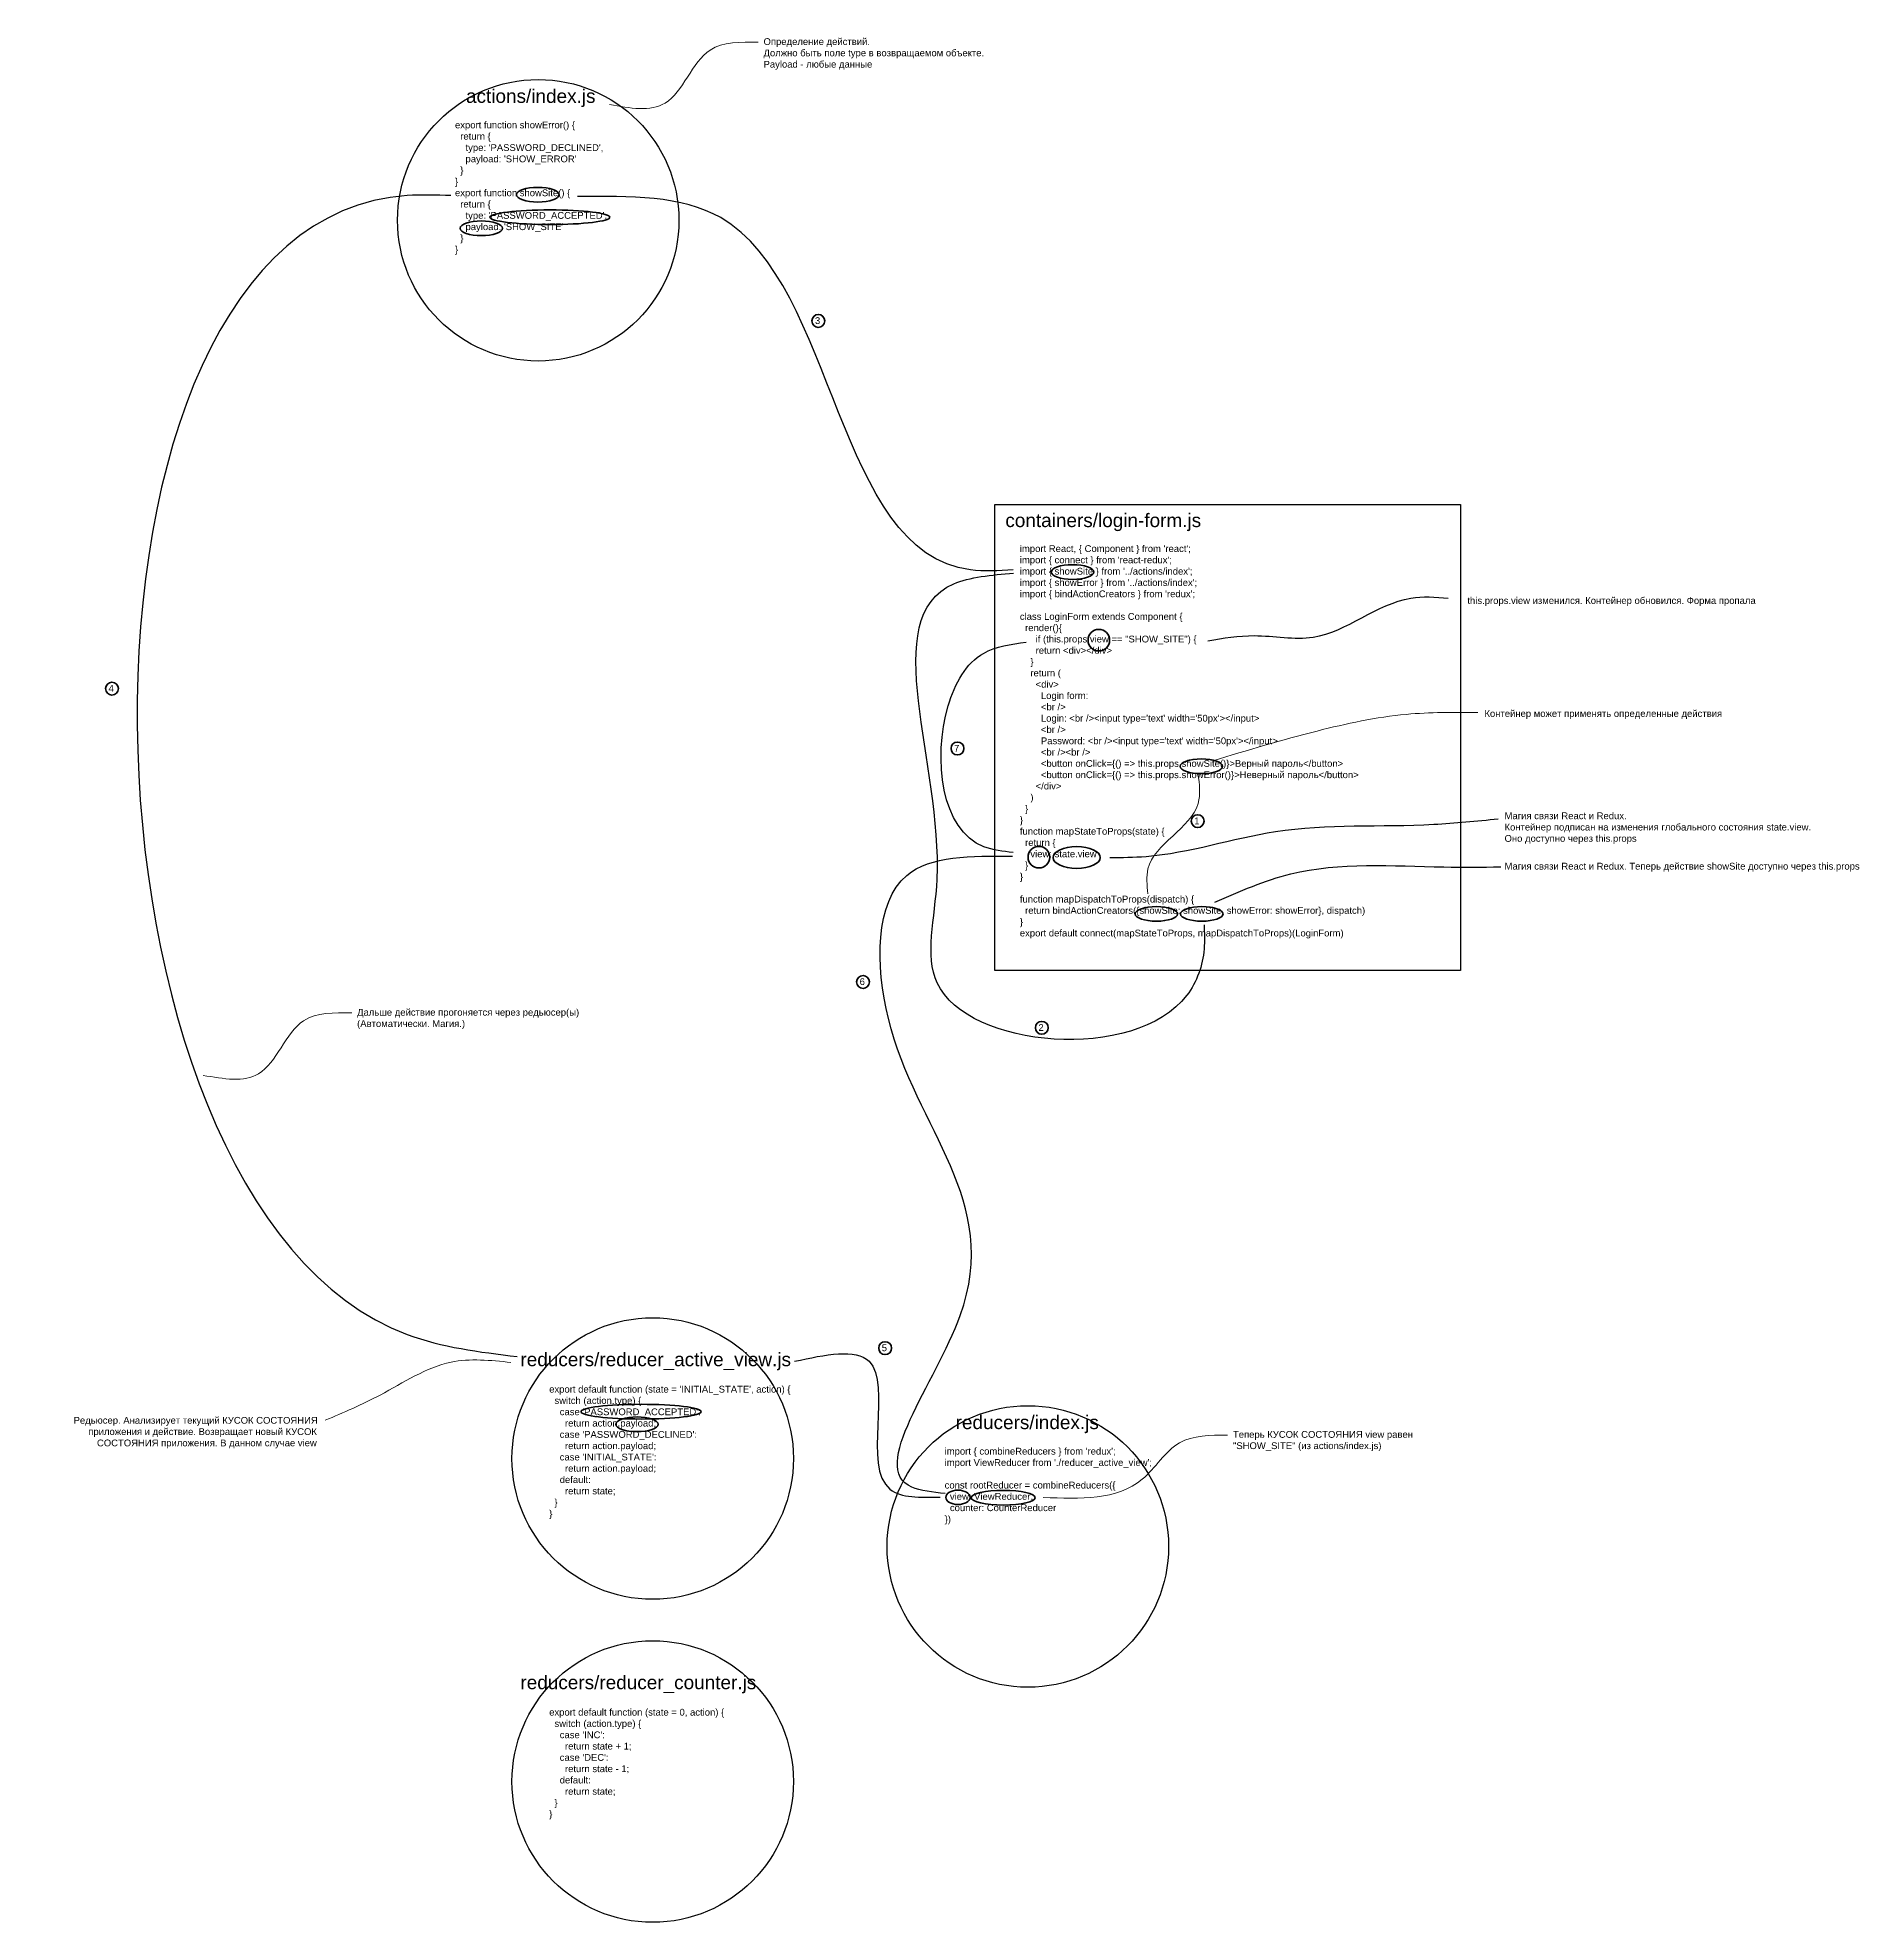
# Model space of a CAD drawing. Header units: millimetres. Extents: x -25715 to -25044, y 61689 to 62383.
import ezdxf

# ---------------------------------------------------------------- set-up
doc = ezdxf.new("R2010")
doc.units = ezdxf.units.MM
doc.styles.get("Standard").update_dxf_attribs({"font": 'arial.ttf'})

msp = doc.modelspace()

# ---------------------------------------------------------------- linework, layer by layer
msp.add_lwpolyline([(-25362.61, 62211.23), (-25190.83, 62211.23), (-25190.83, 62039.5), (-25362.61, 62039.5)], close=True)
for centre in [(-25530.93, 62316.03), (-25488.72, 61859.63), (-25350.4, 61827.23), (-25488.72, 61740.59)]:
    msp.add_circle(centre, 51.88)
at = {"color": 1, "lineweight": 35}
for centre in [(-25427.65, 62278.93), (-25688.07, 62143.41), (-25376.35, 62121.34), (-25287.79, 62094.57), (-25411.18, 62035.28), (-25345.26, 62018.4), (-25403.02, 61900.33)]:
    msp.add_circle(centre, 2.37, dxfattribs=at)
at = {"color": 6, "lineweight": 35}
for centre in [(-25324.24, 62161.25), (-25346.33, 62081.27)]:
    msp.add_circle(centre, 3.98, dxfattribs=at)
at = {"color": 4, "lineweight": 35}
for centre in [(-25531.08, 62325.45), (-25333.93, 62186.37), (-25286.27, 62060.38)]:
    msp.add_ellipse(centre, major_axis=(7.83, 0), ratio=0.346232, dxfattribs=at)
at = {"color": 30, "lineweight": 35}
for centre, major_axis, ratio in [((-25551.91, 62313.06), (7.83, 0), 0.346232), ((-25494.5, 61872.25), (7.83, 0), 0.346232), ((-25359.48, 61845.18), (11.8, 0), 0.229711)]:
    msp.add_ellipse(centre, major_axis=major_axis, ratio=ratio, dxfattribs=at)
at = {"color": 2, "lineweight": 35}
for centre in [(-25526.62, 62317.15), (-25493, 61876.91)]:
    msp.add_ellipse(centre, major_axis=(22.15, 0), ratio=0.122425, dxfattribs=at)
at = {"color": 3, "lineweight": 35}
for centre in [(-25286.41, 62114.79), (-25303.01, 62060.38)]:
    msp.add_ellipse(centre, major_axis=(7.83, 0), ratio=0.346232, dxfattribs=at)
at = {"color": 5, "lineweight": 35}
for centre, major_axis, ratio in [((-25332.41, 62081.14), (8.68, 0), 0.463207), ((-25376.18, 61845.33), (4.45, 0), 0.595687)]:
    msp.add_ellipse(centre, major_axis=major_axis, ratio=ratio, dxfattribs=at)
at = {"color": 30, "lineweight": 13}
for points in [[(-25449.84, 62381.61), (-25467.55, 62378.76), (-25484.16, 62359.18), (-25504.63, 62358.64)], [(-25184.53, 62134.65), (-25210.87, 62133.91), (-25243.79, 62127.77), (-25282.19, 62116.83)], [(-25599.7, 62023.85), (-25617.41, 62021), (-25634.02, 62001.42), (-25654.48, 62000.87)], [(-25541.01, 61895.06), (-25563.07, 61895.16), (-25589.22, 61883.02), (-25609.5, 61873.72)], [(-25276.77, 61868.28), (-25294.47, 61865.42), (-25308.22, 61852.03), (-25344.74, 61845.3)]]:
    msp.add_spline(points, degree=3, dxfattribs=at)
at = {"lineweight": -3}
for points in [[(-25563.1, 62325.13), (-25579.2, 62325.13), (-25579.2, 61905.34), (-25538.68, 61897.22)], [(-25355.76, 62187.16), (-25371.53, 62187.16), (-25463.65, 62316.99), (-25516.44, 62324.75)], [(-25285.43, 62056.31), (-25285.43, 62047.45), (-25291.79, 62030.38), (-25383.85, 62034.93), (-25383.85, 62073.18), (-25377.74, 62182.02), (-25355.7, 62186.01)], [(-25355.82, 62083.03), (-25366.59, 62085.1), (-25379.78, 62137), (-25366.72, 62156.4), (-25350.99, 62160.58)], [(-25380.88, 61846.71), (-25393.15, 61849.06), (-25375.36, 61912.34), (-25401.82, 62021.8), (-25395.06, 62074.57), (-25356.09, 62081.65)], [(-25436.38, 61895.48), (-25408.95, 61895.48), (-25401.27, 61848.33), (-25382.76, 61845.44)]]:
    msp.add_spline(points, degree=3, dxfattribs=at)
at = {"color": 30, "lineweight": -3}
for points in [[(-25284, 62161.07), (-25266.94, 62162.94), (-25245.21, 62162.36), (-25209.2, 62176.75), (-25195.45, 62176.8)], [(-25320.18, 62081.14), (-25306.84, 62081.57), (-25259.15, 62090.71), (-25200.78, 62093.39), (-25177.04, 62095.43)], [(-25281.48, 62064.66), (-25253.48, 62075.12), (-25197.02, 62077.68), (-25176.05, 62077.68)]]:
    msp.add_spline(points, degree=3, dxfattribs=at)
at = {"lineweight": 13}
msp.add_spline([(-25287.63, 62111.99), (-25287.63, 62101.09), (-25306.11, 62076.96), (-25306.11, 62067.78)], degree=3, dxfattribs=at)

# ---------------------------------------------------------------- texts
at = {"color": 30, "char_height": 2.5, "attachment_point": 1}
for s, width, insert in [('Определение действий.\\PДолжно быть поле type в возвращаемом объекте.\\PPayload - любые данные', 19313.4335, (-25447.85, 62383.12)), ('this.props.view изменился. Контейнер обновился. Форма пропала', 19313.4335, (-25188.36, 62177.12)), ('Контейнер может применять определенные действия', 19313.4335, (-25182.06, 62135.48)), ('Магия связи React и Redux.\\PКонтейнер подписан на изменения глобального состояния state.view.\\PОно доступно через this.props', 19313.4335, (-25174.65, 62097.78)), ('Магия связи React и Redux. Теперь действие showSite доступно через this.props', 19313.4335, (-25174.65, 62079.21)), ('Дальше действие прогоняется через редьюсер(ы)\\P(Автоматически. Магия.)', 19313.4335, (-25597.7, 62025.35)), ('\\pi11.181;Редьюсер. Анализирует текущий КУСОК СОСТОЯНИЯ \\P\\pi16.592;приложения и действие. Возвращает новый КУСОК \\P\\pi19.791;СОСТОЯНИЯ приложения. В данном случае view', 100.6452, (-25713.4, 61874.97)), ('Теперь КУСОК СОСТОЯНИЯ view равен\\P"SHOW_SITE" (из {\\C1;actions/index.js})', 19313.4335, (-25274.77, 61869.78))]:
    msp.add_mtext_dynamic_manual_height_columns(s, width=width, gutter_width=12.5, heights=[0], dxfattribs=dict(at, insert=insert))
at = {"color": 1, "char_height": 5, "attachment_point": 1}
for s, insert in [('actions/index.js', (-25557.55, 62364.29)), ('containers/login-form.js', (-25358.7, 62207.94)), ('reducers/reducer_active_view.js', (-25537.49, 61898.67)), ('reducers/index.js', (-25377.02, 61875.48)), ('reducers/reducer_counter.js', (-25537.49, 61779.63))]:
    msp.add_mtext_dynamic_manual_height_columns(s, width=19313.4335, gutter_width=12.5, heights=[0], dxfattribs=dict(at, insert=insert))
at = {"char_height": 2.5, "attachment_point": 1}
for s, width, insert in [("export function showError() \\{\\P  return \\{\\P    type: 'PASSWORD_DECLINED',\\P    payload: 'SHOW_ERROR'\\P  \\}\\P\\}\\Pexport function showSite() \\{\\P  return \\{\\P    type: 'PASSWORD_ACCEPTED',\\P    payload: 'SHOW_SITE'\\P  \\}\\P\\}", 19313.4335, (-25561.61, 62352.4)), ('import React, \\{ Component \\} from \'react\';\\Pimport \\{ connect \\} from \'react-redux\';\\Pimport \\{ showSite \\} from \'../actions/index\';\\Pimport \\{ showError \\} from \'../actions/index\';\\Pimport \\{ bindActionCreators \\} from \'redux\';\\P\\Pclass LoginForm extends Component \\{\\P  render()\\{\\P      if (this.props.view == "SHOW_SITE") \\{\\P      return <div></div>\\P    \\}\\P    return (\\P      <div>\\P        Login form:\\P        <br />\\P        Login: <br /><input type=\'text\' width=\'50px\'></input>\\P        <br />\\P        Password: <br /><input type=\'text\' width=\'50px\'></input>\\P        <br /><br />\\P        <button onClick=\\{() => this.props.showSite()\\}>Верный пароль</button>\\P        <button onClick=\\{() => this.props.showError()\\}>Неверный пароль</button>\\P      </div>\\P    )\\P  \\}\\P\\}\\Pfunction mapStateToProps(state) \\{\\P  return \\{\\P    view: state.view\\P  \\}\\P\\}\\P\\Pfunction mapDispatchToProps(dispatch) \\{\\P  return bindActionCreators(\\{showSite: showSite, showError: showError\\}, dispatch)\\P\\}\\Pexport default connect(mapStateToProps, mapDispatchToProps)(LoginForm)', 19313.4335, (-25353.35, 62196.26)), ("export default function (state = 'INITIAL_STATE', action) \\{\\P  switch (action.type) \\{\\P    case 'PASSWORD_ACCEPTED':\\P      return action.payload;\\P    case 'PASSWORD_DECLINED':\\P      return action.payload;\\P    case 'INITIAL_STATE':\\P      return action.payload;\\P    default:\\P      return state;\\P  \\}\\P\\}", 19313.4335, (-25526.88, 61886.44)), ("import \\{ combineReducers \\} from 'redux';\\Pimport ViewReducer from './reducer_active_view';\\P\\Pconst rootReducer = combineReducers(\\{\\P  view: ViewReducer,\\P  counter: CounterReducer\\P\\})", 19313.4335, (-25381.08, 61863.59)), ("export default function (state = 0, action) \\{\\P  switch (action.type) \\{\\P    case 'INC':\\P      return state + 1;\\P    case 'DEC':\\P      return state - 1;\\P    default:\\P      return state;\\P  \\}\\P\\}", 76.1481, (-25526.88, 61767.39))]:
    msp.add_mtext_dynamic_manual_height_columns(s, width=width, gutter_width=12.5, heights=[0], dxfattribs=dict(at, insert=insert))
at = {"color": 10, "char_height": 2.5, "attachment_point": 5}
for s, insert in [('3', (-25427.92, 62279.03)), ('4', (-25688.35, 62143.51)), ('7', (-25376.63, 62121.43)), ('1', (-25288.07, 62094.66)), ('6', (-25411.45, 62035.37)), ('2', (-25345.54, 62018.5)), ('5', (-25403.3, 61900.43))]:
    msp.add_mtext_dynamic_manual_height_columns(s, width=7.5294, gutter_width=12.5, heights=[4.44], dxfattribs=dict(at, insert=insert))

doc.saveas('drawing.dxf')
